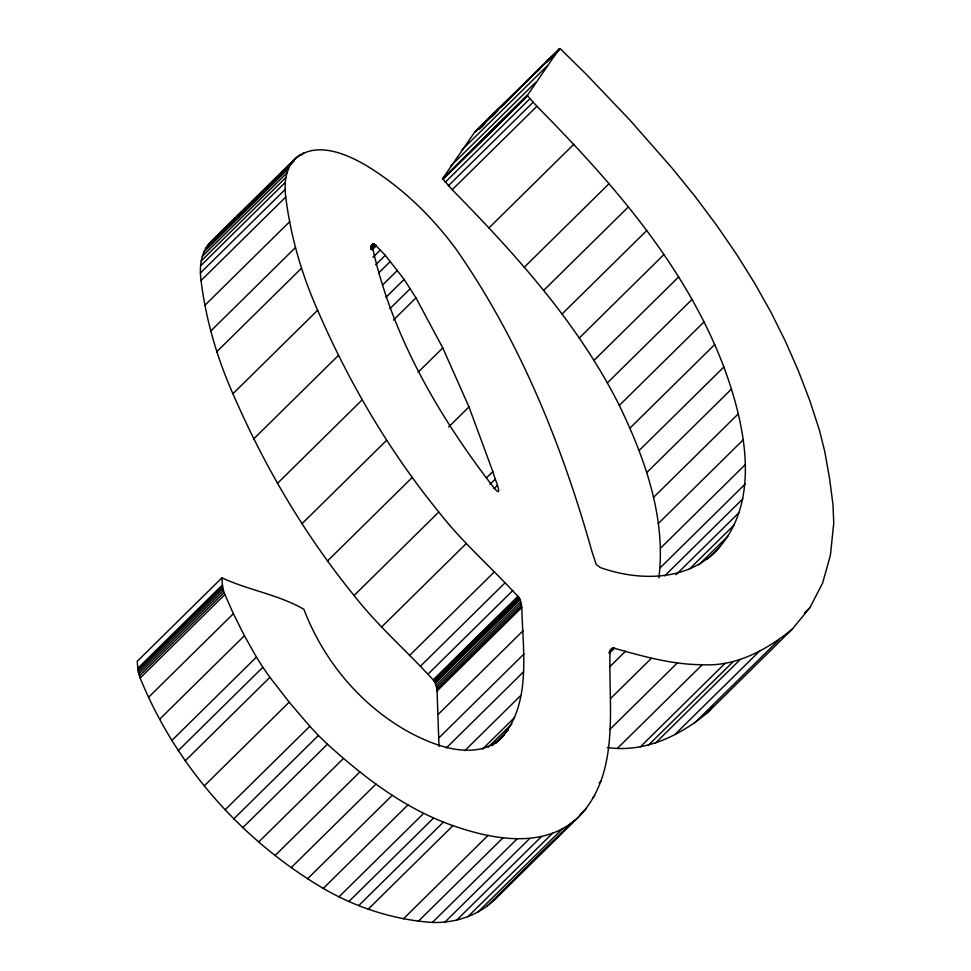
<?xml version="1.0" encoding="UTF-8"?>
<svg xmlns="http://www.w3.org/2000/svg" width="971" height="971" viewBox="0 0 971 971"><rect width="100%" height="100%" fill="white"/><g stroke="black" fill="none" stroke-linecap="round" stroke-linejoin="round"><path stroke-width="1.46" d="M658.908 577.806C666.203 518.004 644.999 458.555 619.328 405.405C578.121 323.489 516.002 254.62 452.195 189.746L442.582 178.676L474.613 132.214L560.206 48.671L586.363 74.391L630.106 120.319L671.823 167.777L695.078 196.433L716.901 225.648L737.207 255.264L755.062 283.908L771.156 312.613L785.381 341.234L798.526 371.225L809.875 400.853L819.366 429.971L824.767 451.551L829.61 478.739L833.021 504.956L833.749 523.138L830.411 555.254L822.558 583.219L809.899 607.652L792.19 629.208L707.483 712.69C679.858 735.884 644.234 752.986 607.263 747.5M707.119 559.211C764.48 511.838 746.177 427.531 723.868 367.002C685.356 265.532 612.082 182.439 536.902 106.264L527.314 95.571L442.703 179.259M439.001 746.468L437.071 690.964C436.659 687.541 436.028 683.96 434.171 680.987C407.99 652.039 378.144 626.453 354.087 595.502C304.372 534.39 264.221 465.959 232.931 393.74C216.958 357.68 205.901 319.69 201.046 280.534C199.261 267.28 200.669 252.108 210.513 242.107L295.22 158.625C316.194 140.759 346.404 153.734 366.892 165.895C401.703 187.209 431.597 215.987 455.787 248.758C519.679 340.141 562.003 444.924 592.043 551.844L596.206 564.491L600.406 567.61C640.265 581.702 690.636 581.447 719.984 546.527M495.683 743.543C533.018 710.044 522.75 652.209 521.779 607.482C521.366 604.047 520.735 600.466 518.878 597.505C492.698 568.557 462.851 542.959 438.795 512.008C389.08 450.908 348.929 382.465 317.638 310.247C301.665 274.198 290.608 236.196 285.753 197.04C283.969 183.786 285.377 168.614 295.22 158.625M504.265 735.096C479.176 762.356 437.666 747.415 409.98 732.656C361.321 706.135 323.549 661.033 303.935 609.351C279.235 594.847 247.896 590.028 221.958 577.806L137.251 661.3L137.918 670.208L140.164 678.025C175.848 765.791 241.864 840.291 323.258 888.392C356.393 907.679 394.068 919.828 432.35 922.45C454.962 923.19 478.035 915.677 494.506 899.85L579.214 816.356C619.826 773.705 608.817 708.915 609.934 655.316C610.104 652.864 609.861 648.082 613.369 648.021C642.438 656.153 671.774 664.662 702.276 664.71C735.86 666.81 767.005 649.769 792.19 629.208M559.357 48.696L527.302 95.522M707.483 712.69L713.078 705.893M494.506 899.85L501.388 892.337M208.243 244.656L297.794 156.38M217.019 236.9L222.383 231.608M228.816 225.272L232.033 222.104M240.602 213.644L242.75 211.532M269.562 185.109L273.846 180.885M277.063 177.717L283.496 171.369M289.928 165.034L294.213 160.81M298.51 156.574L300.658 154.462M205.816 248.188L290.535 164.694M301.653 154.984L303.789 152.872M203.837 252.096L288.545 168.602M202.296 256.368L287.003 172.874M201.191 260.968L285.899 177.487M200.548 265.896L285.268 182.402M200.402 272.985L285.11 189.503M201.046 280.534L285.753 197.04M205.027 305.137L289.734 221.643M210.598 331.184L295.305 247.69M216.667 351.818L301.374 268.336M559.769 48.55L474.613 132.214L521.451 86.65M475.122 132.044L533.103 74.985M535.179 72.861L543.748 64.414M545.896 62.302L559.976 48.586M524.668 83.482L531.173 77.17M536.465 71.854L541.83 66.574M546.115 62.35L560.206 48.671M478.788 129.022L498.087 110.002M501.315 106.834L508.816 99.43M514.181 94.151L518.465 89.927M525.966 82.523L529.183 79.355M537.764 70.895L539.912 68.783M546.345 62.447L560.279 48.708M479.031 129.167L485.464 122.819M491.909 116.484L496.193 112.248M503.694 104.856L505.842 102.744M551.953 57.301L557.305 52.009M480.232 128.184L484.517 123.96M492.03 116.556L495.246 113.389M553.142 56.318L556.359 53.15M481.422 127.213L483.57 125.101M462.208 149.655L546.916 66.174M450.908 165.895L535.616 82.401M370.898 246.088L373.18 243.976L374.964 244.631L385.293 255.3L404.13 279.393L415.976 297.866L442.776 347.934L468.981 406.91L492.831 471.59C493.778 476.7 505.733 502.929 492.54 485.998C437.63 414.666 391.034 333.915 372.014 245.202C371.966 244.546 372.512 243.927 373.18 243.976M371.177 246.088L373.471 243.988M371.48 246.136L373.786 244.061M371.808 246.233L373.944 244.109M370.898 247.35L374.114 244.182M371.068 247.423L374.284 244.255M371.298 247.532L374.515 244.364M371.517 247.654L374.733 244.486M371.747 247.799L374.964 244.631M370.898 249.001L375.194 244.777M371.128 249.159L375.413 244.935M442.558 178.834L527.314 95.134M442.606 179.052L527.277 95.389M371.347 249.329L375.631 245.105M371.565 249.511L375.85 245.287M442.8 179.404L527.447 95.813M372.84 248.637L376.056 245.469M442.837 179.453L527.544 95.959M371.978 249.899L376.263 245.663M445.179 182.281L529.887 98.787M232.931 393.74L317.638 310.247M372.913 257.327L380.426 249.923M448.335 185.777L533.043 102.295M375.643 264.804L385.293 255.3M452.195 189.746L536.902 106.264M378.629 272.985L390.427 261.357M382.489 285.098L397.503 270.302M385.912 297.369L404.13 279.393M253.771 438.843L338.491 355.362M389.929 308.681L410.308 288.605M393.461 320.054L415.976 297.866M488.996 227.894L573.703 144.4M277.366 483.449L362.074 399.967M524.34 267.183L609.048 183.701M418.113 372.233L442.776 347.934M137.724 668.412L222.432 584.918L221.958 577.806M137.918 670.208L222.626 586.727L222.432 584.918M138.258 672.09L222.966 588.596L222.626 586.727M138.756 674.02L223.464 590.538L222.966 588.596M139.387 675.998L224.095 592.516L223.464 590.538M140.164 678.025L224.871 594.543L224.095 592.516M301.884 523.83L386.592 440.336M543.724 290.341L628.443 206.859M148.672 697.178L233.38 613.684L224.871 594.543M562.075 313.985L646.783 230.503M448.602 426.985L468.981 406.91M159.693 719.183L244.401 635.702L233.38 613.684M327.482 560.983L412.19 477.501M579.286 337.993L663.994 254.499M171.733 740.582L256.441 657.1L244.401 635.702M178.142 750.741L262.85 667.259L256.441 657.1M185.206 760.803L269.914 677.309L262.85 667.259M354.087 595.502L438.795 512.008M593.985 360.375L678.693 276.893M486.398 477.926L492.831 471.59M489.93 484.395L495.295 479.116M494.021 488.68L497.237 485.512M607.348 382.89L692.068 299.408M204.493 785.648L289.2 702.167L269.914 677.309M381.482 627.108L466.201 543.614M619.328 405.405L704.036 321.911M225.114 809.79L309.822 726.296L289.2 702.167M629.985 428.077L714.692 344.584M233.72 818.954L318.427 735.472L309.822 726.296M409.471 655.559L494.178 572.065M242.738 827.717L327.445 744.223C364.441 777.747 405.344 809.061 452.959 825.653C492.989 839.684 545.435 849.54 579.214 816.356M639.161 450.495L723.868 367.002M420.467 666.179L505.175 582.697M428.126 674.008L512.834 590.526M258.735 841.966L343.443 758.485M433.26 679.785L517.968 596.291M433.588 680.173L518.296 596.692M433.879 680.574L518.599 597.092M434.171 680.987L518.878 597.505M434.425 681.399L519.133 597.905M646.795 472.537L731.503 389.043M434.668 681.812L519.376 598.318M434.887 682.225L519.594 598.731M435.069 682.637L519.776 599.143M435.239 683.038L519.946 599.556M435.943 685.113L520.65 601.619M436.477 687.128L521.184 603.646M436.853 689.082L521.561 605.601M437.071 690.964L521.779 607.482M275.133 855.463L359.84 771.981M653.483 497.443L738.191 413.949M438.431 714.171L523.138 630.689M291.227 867.613L375.935 784.119M439.195 737.584L523.903 654.09M658.265 523.563L742.973 440.069M307.564 878.767L392.272 795.285M446.308 747.949L523.515 671.859M660.741 547.96L745.449 464.466M323.258 888.392L407.966 804.898M464.757 750.692L520.517 695.734M660.438 567.574L745.145 484.08M482.405 749.248L514.569 717.545M488.219 747.233L511.814 723.978M338.952 896.876L423.659 813.382M492.285 745.692L508.367 729.84M664.686 575.852L742.961 498.706M676.071 574.674L739.344 512.324M348.832 901.573L433.539 818.092M689.252 569.237L734.282 524.85M609.946 650.388L612.385 648.167M610.541 650.206L612.689 648.094M609.8 651.213L613.017 648.045M609.084 652.257L613.369 648.021M609.448 652.257L613.733 648.033M609.824 652.306L614.121 648.082M609.157 653.434L614.522 648.155M698.78 564.879L727.813 536.295M358.615 905.676L443.322 822.182M609.448 667.065L625.53 651.213M368.24 909.147L452.959 825.653M610.492 698.61L651.238 658.459M403.438 918.809L488.146 835.315M609.703 729.585L677.26 663.011M418.234 921.358L502.942 837.876M432.35 922.45L517.058 838.968M617.568 748.192L702.276 664.71M444.961 922.049L529.668 838.556M456.661 920.156L541.369 836.674M599.107 783.002L601.243 780.89M467.84 916.745L552.548 833.264M640.302 746.893L725.009 663.411M592.613 797.919L594.762 795.807M477.999 912.012L562.719 828.53M648.203 745.4L732.911 661.906M486.689 906.416L571.397 822.923M507.821 886.001L513.186 880.721M518.55 875.429L526.051 868.038M528.2 865.926L561.432 833.154M570.013 824.707L574.298 820.483M579.663 815.191L586.096 808.855M655.498 743.046L740.205 659.552M675.343 734.076L760.062 650.594M804.534 612.944L809.899 607.652M694.386 723.177L779.094 639.695M210.513 242.107L215.938 237.956M318.427 735.472L327.445 744.223"/></g></svg>
